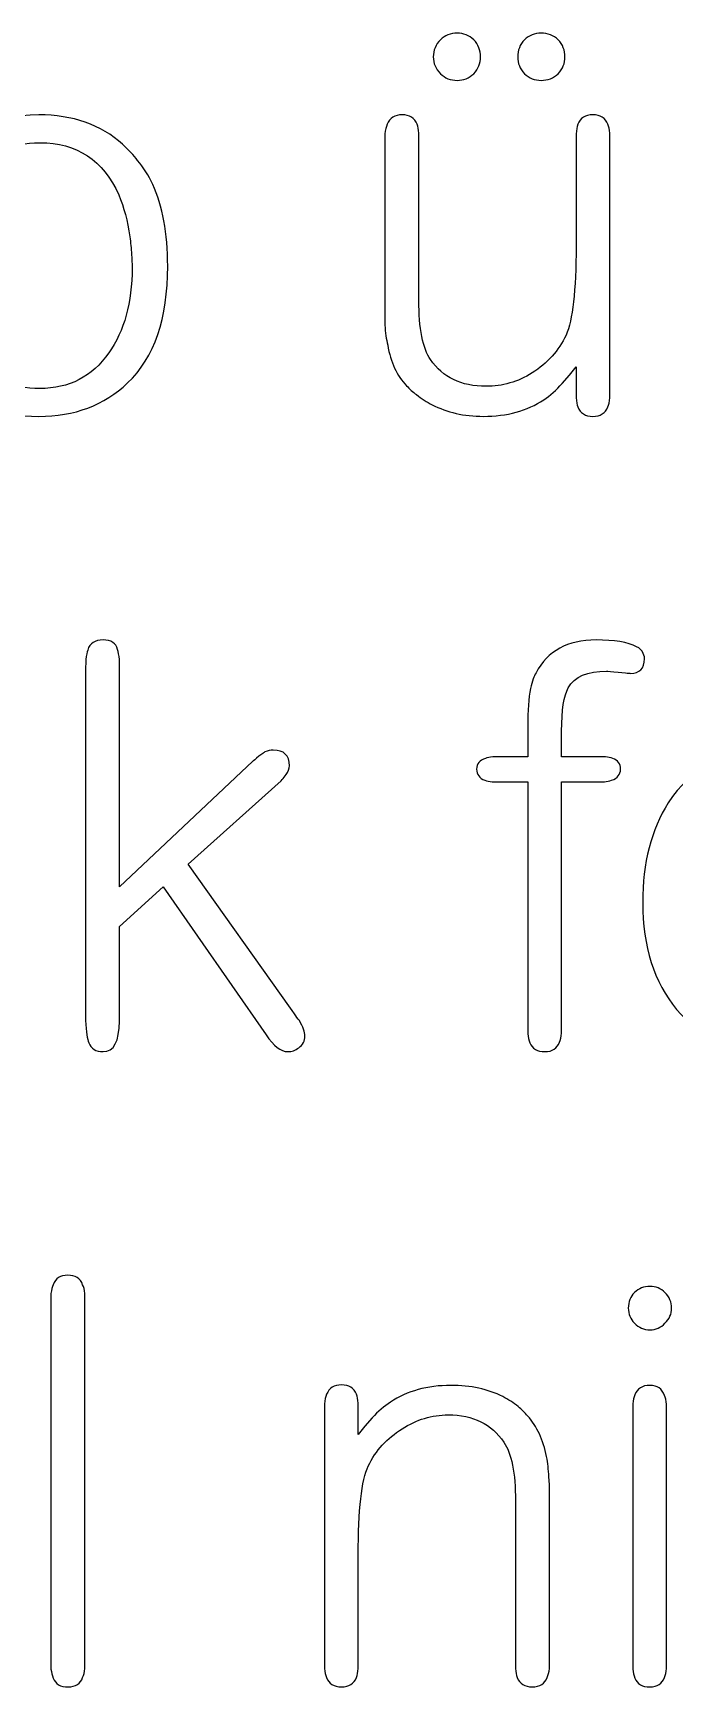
# Model space of a CAD drawing. Header units: centimetres. Extents: x -18.6 to 18.8, y -13 to 11.8.
# Drawn here: x -11.782 to -11.264, y 6.193 to 7.528 of the extents above; entities that cross this region are included whole.
import ezdxf

# ---------------------------------------------------------------- set-up
doc = ezdxf.new("R2010")
doc.units = ezdxf.units.CM
doc.header["$MEASUREMENT"] = 0
doc.layers.add('Layer 1', color=7, linetype='Continuous')

msp = doc.modelspace()

# ---------------------------------------------------------------- linework, layer by layer
at = {"layer": 'Layer 1', "color": 250}
for points, knots in [([(-11.421, 7.50838), (-11.421, 7.50329), (-11.42279, 7.4988), (-11.42638, 7.49491), (-11.43027, 7.49132), (-11.43476, 7.48953), (-11.43985, 7.48953), (-11.44524, 7.48953), (-11.44972, 7.49132), (-11.45331, 7.49491), (-11.45721, 7.4988), (-11.45915, 7.50329), (-11.45915, 7.50838), (-11.45915, 7.51376), (-11.45721, 7.5184), (-11.45331, 7.52229), (-11.44972, 7.52588), (-11.44524, 7.52768), (-11.43985, 7.52768), (-11.43476, 7.52768), (-11.43027, 7.52588), (-11.42638, 7.52229), (-11.42279, 7.5184), (-11.421, 7.51376), (-11.421, 7.50838)], [0, 0, 0, 0, 0.125, 0.125, 0.125, 0.25, 0.25, 0.25, 0.375, 0.375, 0.375, 0.5, 0.5, 0.5, 0.625, 0.625, 0.625, 0.75, 0.75, 0.75, 0.875, 0.875, 0.875, 1, 1, 1, 1]), ([(-11.35277, 7.50838), (-11.35277, 7.50329), (-11.35457, 7.4988), (-11.35816, 7.49491), (-11.36205, 7.49132), (-11.36668, 7.48953), (-11.37207, 7.48953), (-11.37716, 7.48953), (-11.38165, 7.49132), (-11.38554, 7.49491), (-11.38913, 7.4988), (-11.39092, 7.50329), (-11.39092, 7.50838), (-11.39092, 7.51376), (-11.38913, 7.5184), (-11.38554, 7.52229), (-11.38165, 7.52588), (-11.37716, 7.52768), (-11.37207, 7.52768), (-11.36668, 7.52768), (-11.36205, 7.52588), (-11.35816, 7.52229), (-11.35457, 7.5184), (-11.35277, 7.51376), (-11.35277, 7.50838)], [0, 0, 0, 0, 0.125, 0.125, 0.125, 0.25, 0.25, 0.25, 0.375, 0.375, 0.375, 0.5, 0.5, 0.5, 0.625, 0.625, 0.625, 0.75, 0.75, 0.75, 0.875, 0.875, 0.875, 1, 1, 1, 1]), ([(-11.67371, 7.33961), (-11.67371, 7.29741), (-11.68448, 7.26599), (-11.70603, 7.24535), (-11.72488, 7.22739), (-11.74882, 7.21841), (-11.77784, 7.21841), (-11.81016, 7.21841), (-11.83575, 7.22978), (-11.8546, 7.25253), (-11.87285, 7.27437), (-11.88198, 7.3031), (-11.88198, 7.33871), (-11.88198, 7.37073), (-11.8751, 7.39751), (-11.86133, 7.41905), (-11.84338, 7.44748), (-11.81555, 7.4617), (-11.77784, 7.4617), (-11.75031, 7.4617), (-11.72772, 7.45377), (-11.71007, 7.43791), (-11.70528, 7.43342), (-11.70124, 7.42908), (-11.69795, 7.42489), (-11.69316, 7.4192), (-11.68912, 7.41277), (-11.68583, 7.40559), (-11.67775, 7.38823), (-11.67371, 7.36624), (-11.67371, 7.33961)], [0, 0, 0, 0, 0.1, 0.1, 0.1, 0.2, 0.2, 0.2, 0.3, 0.3, 0.3, 0.4, 0.4, 0.4, 0.5, 0.5, 0.5, 0.6, 0.6, 0.6, 0.7, 0.7, 0.7, 0.8, 0.8, 0.8, 0.9, 0.9, 0.9, 1, 1, 1, 1]), ([(-11.4982, 7.44643), (-11.4979, 7.44943), (-11.4973, 7.45197), (-11.49641, 7.45407), (-11.49431, 7.45915), (-11.49027, 7.4617), (-11.48429, 7.4617), (-11.4783, 7.4617), (-11.47426, 7.45915), (-11.47217, 7.45407), (-11.47157, 7.45227), (-11.47112, 7.44988), (-11.47082, 7.44688), (-11.47082, 7.44688), (-11.47082, 7.31223), (-11.47082, 7.31223), (-11.47082, 7.28918), (-11.46768, 7.27317), (-11.46139, 7.2642), (-11.45152, 7.24983), (-11.43656, 7.24265), (-11.41651, 7.24265), (-11.40334, 7.24265), (-11.39092, 7.24624), (-11.37925, 7.25342), (-11.36698, 7.2612), (-11.35786, 7.27138), (-11.35187, 7.28395), (-11.34649, 7.29592), (-11.34379, 7.31986), (-11.34379, 7.35576), (-11.34379, 7.35576), (-11.34379, 7.44643), (-11.34379, 7.44643), (-11.34349, 7.44943), (-11.34305, 7.45197), (-11.34245, 7.45407), (-11.34035, 7.45915), (-11.33631, 7.4617), (-11.33033, 7.4617), (-11.32404, 7.4617), (-11.32, 7.45915), (-11.31821, 7.45407), (-11.31731, 7.45227), (-11.31671, 7.44988), (-11.31641, 7.44688), (-11.31641, 7.44688), (-11.31641, 7.23323), (-11.31641, 7.23323), (-11.31671, 7.23023), (-11.31731, 7.22784), (-11.31821, 7.22604), (-11.32, 7.22096), (-11.32404, 7.21841), (-11.33033, 7.21841), (-11.33631, 7.21841), (-11.34035, 7.22096), (-11.34245, 7.22604), (-11.34305, 7.22784), (-11.34349, 7.23023), (-11.34379, 7.23323), (-11.34379, 7.23323), (-11.34379, 7.25836), (-11.34379, 7.25836), (-11.34379, 7.25836), (-11.34918, 7.25163), (-11.34918, 7.25163), (-11.34918, 7.25163), (-11.35501, 7.2449), (-11.35501, 7.2449), (-11.3598, 7.23951), (-11.36474, 7.23517), (-11.36983, 7.23188), (-11.38329, 7.2229), (-11.3996, 7.21841), (-11.41875, 7.21841), (-11.43431, 7.21841), (-11.44808, 7.22156), (-11.46005, 7.22784), (-11.46454, 7.22993), (-11.46873, 7.23263), (-11.47262, 7.23592), (-11.47561, 7.23801), (-11.4783, 7.24041), (-11.4807, 7.2431), (-11.48848, 7.25118), (-11.49356, 7.2621), (-11.49596, 7.27587), (-11.49715, 7.28066), (-11.4979, 7.28604), (-11.4982, 7.29203), (-11.4982, 7.29203), (-11.4982, 7.44643), (-11.4982, 7.44643)], [0, 0, 0, 0, 0.0322581, 0.0322581, 0.0322581, 0.0645161, 0.0645161, 0.0645161, 0.0967742, 0.0967742, 0.0967742, 0.1290323, 0.1290323, 0.1290323, 0.1612903, 0.1612903, 0.1612903, 0.1935484, 0.1935484, 0.1935484, 0.2258065, 0.2258065, 0.2258065, 0.2580645, 0.2580645, 0.2580645, 0.2903226, 0.2903226, 0.2903226, 0.3225806, 0.3225806, 0.3225806, 0.3548387, 0.3548387, 0.3548387, 0.3870968, 0.3870968, 0.3870968, 0.4193548, 0.4193548, 0.4193548, 0.4516129, 0.4516129, 0.4516129, 0.483871, 0.483871, 0.483871, 0.516129, 0.516129, 0.516129, 0.5483871, 0.5483871, 0.5483871, 0.5806452, 0.5806452, 0.5806452, 0.6129032, 0.6129032, 0.6129032, 0.6451613, 0.6451613, 0.6451613, 0.6774194, 0.6774194, 0.6774194, 0.7096774, 0.7096774, 0.7096774, 0.7419355, 0.7419355, 0.7419355, 0.7741935, 0.7741935, 0.7741935, 0.8064516, 0.8064516, 0.8064516, 0.8387097, 0.8387097, 0.8387097, 0.8709677, 0.8709677, 0.8709677, 0.9032258, 0.9032258, 0.9032258, 0.9354839, 0.9354839, 0.9354839, 0.9677419, 0.9677419, 0.9677419, 1, 1, 1, 1]), ([(-11.70244, 7.33826), (-11.70244, 7.34185), (-11.70259, 7.34544), (-11.70289, 7.34903), (-11.70318, 7.35382), (-11.70363, 7.35861), (-11.70423, 7.3634), (-11.70603, 7.37596), (-11.70902, 7.38719), (-11.71321, 7.39706), (-11.72578, 7.42519), (-11.74702, 7.43925), (-11.77695, 7.43925), (-11.79999, 7.43925), (-11.81839, 7.43072), (-11.83216, 7.41367), (-11.84622, 7.39601), (-11.85325, 7.37177), (-11.85325, 7.34095), (-11.85325, 7.30983), (-11.84607, 7.28514), (-11.83171, 7.26689), (-11.81764, 7.24953), (-11.79939, 7.24086), (-11.77695, 7.24086), (-11.75331, 7.24086), (-11.73475, 7.25043), (-11.72129, 7.26958), (-11.70872, 7.28724), (-11.70244, 7.31013), (-11.70244, 7.33826)], [0, 0, 0, 0, 0.1, 0.1, 0.1, 0.2, 0.2, 0.2, 0.3, 0.3, 0.3, 0.4, 0.4, 0.4, 0.5, 0.5, 0.5, 0.6, 0.6, 0.6, 0.7, 0.7, 0.7, 0.8, 0.8, 0.8, 0.9, 0.9, 0.9, 1, 1, 1, 1]), ([(-11.71276, 6.80681), (-11.71276, 6.80681), (-11.71276, 6.7305), (-11.71276, 6.7305), (-11.71276, 6.71404), (-11.7171, 6.70581), (-11.72578, 6.70581), (-11.73176, 6.70581), (-11.73565, 6.70821), (-11.73745, 6.713), (-11.73864, 6.71569), (-11.73954, 6.72167), (-11.74014, 6.73095), (-11.74014, 6.73095), (-11.74014, 7.00879), (-11.74014, 7.00879), (-11.74014, 7.01957), (-11.73954, 7.0266), (-11.73834, 7.02989), (-11.73655, 7.03528), (-11.73236, 7.03797), (-11.72578, 7.03797), (-11.71949, 7.03797), (-11.7156, 7.03543), (-11.71411, 7.03034), (-11.71351, 7.02824), (-11.71306, 7.02555), (-11.71276, 7.02226), (-11.71276, 7.02226), (-11.71276, 6.83868), (-11.71276, 6.83868), (-11.71276, 6.83868), (-11.60503, 6.94012), (-11.60503, 6.94012), (-11.60443, 6.94042), (-11.60279, 6.94176), (-11.6001, 6.94416), (-11.6001, 6.94416), (-11.59695, 6.9464), (-11.59695, 6.9464), (-11.59606, 6.947), (-11.59546, 6.94745), (-11.59516, 6.94775), (-11.59276, 6.94865), (-11.59052, 6.9491), (-11.58843, 6.9491), (-11.57975, 6.9491), (-11.57541, 6.94491), (-11.57541, 6.93653), (-11.57541, 6.93413), (-11.57631, 6.93174), (-11.5781, 6.92935), (-11.5781, 6.92935), (-11.58035, 6.9262), (-11.58035, 6.9262), (-11.58035, 6.9262), (-11.58124, 6.92531), (-11.58124, 6.92531), (-11.58124, 6.92531), (-11.58214, 6.92441), (-11.58214, 6.92441), (-11.58214, 6.92441), (-11.6571, 6.85708), (-11.6571, 6.85708), (-11.6571, 6.85708), (-11.57451, 6.74082), (-11.57451, 6.74082), (-11.57451, 6.74082), (-11.57316, 6.73903), (-11.57316, 6.73903), (-11.57316, 6.73903), (-11.57137, 6.73634), (-11.57137, 6.73634), (-11.56987, 6.73424), (-11.56853, 6.73245), (-11.56733, 6.73095), (-11.56434, 6.72586), (-11.56284, 6.72167), (-11.56284, 6.71838), (-11.56284, 6.71449), (-11.56449, 6.71135), (-11.56778, 6.70896), (-11.57047, 6.70686), (-11.57346, 6.70581), (-11.57676, 6.70581), (-11.58214, 6.70581), (-11.58798, 6.7103), (-11.59426, 6.71928), (-11.59426, 6.71928), (-11.6773, 6.83868), (-11.6773, 6.83868), (-11.6773, 6.83868), (-11.71276, 6.80681), (-11.71276, 6.80681)], [0, 0, 0, 0, 0.0322581, 0.0322581, 0.0322581, 0.0645161, 0.0645161, 0.0645161, 0.0967742, 0.0967742, 0.0967742, 0.1290323, 0.1290323, 0.1290323, 0.1612903, 0.1612903, 0.1612903, 0.1935484, 0.1935484, 0.1935484, 0.2258065, 0.2258065, 0.2258065, 0.2580645, 0.2580645, 0.2580645, 0.2903226, 0.2903226, 0.2903226, 0.3225806, 0.3225806, 0.3225806, 0.3548387, 0.3548387, 0.3548387, 0.3870968, 0.3870968, 0.3870968, 0.4193548, 0.4193548, 0.4193548, 0.4516129, 0.4516129, 0.4516129, 0.483871, 0.483871, 0.483871, 0.516129, 0.516129, 0.516129, 0.5483871, 0.5483871, 0.5483871, 0.5806452, 0.5806452, 0.5806452, 0.6129032, 0.6129032, 0.6129032, 0.6451613, 0.6451613, 0.6451613, 0.6774194, 0.6774194, 0.6774194, 0.7096774, 0.7096774, 0.7096774, 0.7419355, 0.7419355, 0.7419355, 0.7741935, 0.7741935, 0.7741935, 0.8064516, 0.8064516, 0.8064516, 0.8387097, 0.8387097, 0.8387097, 0.8709677, 0.8709677, 0.8709677, 0.9032258, 0.9032258, 0.9032258, 0.9354839, 0.9354839, 0.9354839, 0.9677419, 0.9677419, 0.9677419, 1, 1, 1, 1]), ([(-11.38284, 6.9684), (-11.38284, 6.98096), (-11.38209, 6.99114), (-11.3806, 6.99892), (-11.38, 7.00161), (-11.37925, 7.00416), (-11.37835, 7.00655), (-11.37776, 7.00835), (-11.37701, 7.00999), (-11.37611, 7.01149), (-11.36683, 7.02914), (-11.35067, 7.03797), (-11.32763, 7.03797), (-11.31297, 7.03797), (-11.30205, 7.03617), (-11.29487, 7.03258), (-11.29247, 7.03139), (-11.29068, 7.02959), (-11.28948, 7.0272), (-11.28948, 7.0272), (-11.28858, 7.0245), (-11.28858, 7.0245), (-11.28858, 7.0245), (-11.28858, 7.02271), (-11.28858, 7.02271), (-11.28858, 7.01493), (-11.29232, 7.01104), (-11.2998, 7.01104), (-11.3004, 7.01104), (-11.30175, 7.01119), (-11.30384, 7.01149), (-11.30384, 7.01149), (-11.30968, 7.01194), (-11.30968, 7.01194), (-11.31507, 7.01253), (-11.31821, 7.01283), (-11.3191, 7.01283), (-11.33467, 7.01283), (-11.34499, 7.00835), (-11.35008, 6.99937), (-11.35367, 6.99308), (-11.35546, 6.98141), (-11.35546, 6.96436), (-11.35546, 6.96436), (-11.35546, 6.94371), (-11.35546, 6.94371), (-11.35546, 6.94371), (-11.32, 6.94371), (-11.32, 6.94371), (-11.31791, 6.94341), (-11.31596, 6.94296), (-11.31417, 6.94236), (-11.30998, 6.94087), (-11.30788, 6.93802), (-11.30788, 6.93383), (-11.30788, 6.92935), (-11.31028, 6.92635), (-11.31507, 6.92486), (-11.31686, 6.92426), (-11.31881, 6.92381), (-11.3209, 6.92351), (-11.3209, 6.92351), (-11.35546, 6.92351), (-11.35546, 6.92351), (-11.35546, 6.92351), (-11.35546, 6.72063), (-11.35546, 6.72063), (-11.35576, 6.71763), (-11.35636, 6.71524), (-11.35726, 6.71344), (-11.35905, 6.70836), (-11.36294, 6.70581), (-11.36893, 6.70581), (-11.37521, 6.70581), (-11.37925, 6.70821), (-11.38105, 6.713), (-11.38195, 6.71509), (-11.38254, 6.71748), (-11.38284, 6.72018), (-11.38284, 6.72018), (-11.38284, 6.92351), (-11.38284, 6.92351), (-11.38284, 6.92351), (-11.41157, 6.92351), (-11.41157, 6.92351), (-11.41396, 6.92381), (-11.41591, 6.92426), (-11.41741, 6.92486), (-11.42189, 6.92635), (-11.42414, 6.92935), (-11.42414, 6.93383), (-11.42414, 6.93802), (-11.42174, 6.94087), (-11.41696, 6.94236), (-11.41546, 6.94296), (-11.41351, 6.94341), (-11.41112, 6.94371), (-11.41112, 6.94371), (-11.38284, 6.94371), (-11.38284, 6.94371), (-11.38284, 6.94371), (-11.38284, 6.9684), (-11.38284, 6.9684)], [0, 0, 0, 0, 0.0294118, 0.0294118, 0.0294118, 0.0588235, 0.0588235, 0.0588235, 0.0882353, 0.0882353, 0.0882353, 0.1176471, 0.1176471, 0.1176471, 0.1470588, 0.1470588, 0.1470588, 0.1764706, 0.1764706, 0.1764706, 0.2058824, 0.2058824, 0.2058824, 0.2352941, 0.2352941, 0.2352941, 0.2647059, 0.2647059, 0.2647059, 0.2941176, 0.2941176, 0.2941176, 0.3235294, 0.3235294, 0.3235294, 0.3529412, 0.3529412, 0.3529412, 0.3823529, 0.3823529, 0.3823529, 0.4117647, 0.4117647, 0.4117647, 0.4411765, 0.4411765, 0.4411765, 0.4705882, 0.4705882, 0.4705882, 0.5, 0.5, 0.5, 0.5294118, 0.5294118, 0.5294118, 0.5588235, 0.5588235, 0.5588235, 0.5882353, 0.5882353, 0.5882353, 0.6176471, 0.6176471, 0.6176471, 0.6470588, 0.6470588, 0.6470588, 0.6764706, 0.6764706, 0.6764706, 0.7058824, 0.7058824, 0.7058824, 0.7352941, 0.7352941, 0.7352941, 0.7647059, 0.7647059, 0.7647059, 0.7941176, 0.7941176, 0.7941176, 0.8235294, 0.8235294, 0.8235294, 0.8529412, 0.8529412, 0.8529412, 0.8823529, 0.8823529, 0.8823529, 0.9117647, 0.9117647, 0.9117647, 0.9411765, 0.9411765, 0.9411765, 0.9705882, 0.9705882, 0.9705882, 1, 1, 1, 1]), ([(-11.08166, 6.82701), (-11.08166, 6.78481), (-11.09243, 6.75339), (-11.11398, 6.73275), (-11.13283, 6.71479), (-11.15677, 6.70581), (-11.18579, 6.70581), (-11.21811, 6.70581), (-11.2437, 6.71718), (-11.26255, 6.73993), (-11.2808, 6.76177), (-11.28993, 6.7905), (-11.28993, 6.82611), (-11.28993, 6.85813), (-11.28305, 6.88491), (-11.26928, 6.90645), (-11.25133, 6.93488), (-11.2235, 6.9491), (-11.18579, 6.9491), (-11.15826, 6.9491), (-11.13567, 6.94117), (-11.11802, 6.92531), (-11.11323, 6.92082), (-11.10919, 6.91648), (-11.1059, 6.91229), (-11.10111, 6.9066), (-11.09707, 6.90017), (-11.09378, 6.89299), (-11.0857, 6.87563), (-11.08166, 6.85364), (-11.08166, 6.82701)], [0, 0, 0, 0, 0.1, 0.1, 0.1, 0.2, 0.2, 0.2, 0.3, 0.3, 0.3, 0.4, 0.4, 0.4, 0.5, 0.5, 0.5, 0.6, 0.6, 0.6, 0.7, 0.7, 0.7, 0.8, 0.8, 0.8, 0.9, 0.9, 0.9, 1, 1, 1, 1]), ([(-11.74059, 6.20803), (-11.74089, 6.20503), (-11.74149, 6.20264), (-11.74239, 6.20084), (-11.74418, 6.19576), (-11.74807, 6.19321), (-11.75406, 6.19321), (-11.76034, 6.19321), (-11.76438, 6.19561), (-11.76617, 6.2004), (-11.76707, 6.20249), (-11.76767, 6.20488), (-11.76797, 6.20758), (-11.76797, 6.20758), (-11.76797, 6.51056), (-11.76797, 6.51056), (-11.76767, 6.51355), (-11.76707, 6.51594), (-11.76617, 6.51774), (-11.76438, 6.52283), (-11.76049, 6.52537), (-11.7545, 6.52537), (-11.74822, 6.52537), (-11.74418, 6.52283), (-11.74239, 6.51774), (-11.74149, 6.51594), (-11.74089, 6.51355), (-11.74059, 6.51056), (-11.74059, 6.51056), (-11.74059, 6.20803), (-11.74059, 6.20803)], [0, 0, 0, 0, 0.1, 0.1, 0.1, 0.2, 0.2, 0.2, 0.3, 0.3, 0.3, 0.4, 0.4, 0.4, 0.5, 0.5, 0.5, 0.6, 0.6, 0.6, 0.7, 0.7, 0.7, 0.8, 0.8, 0.8, 0.9, 0.9, 0.9, 1, 1, 1, 1]), ([(-11.26659, 6.49889), (-11.26659, 6.4941), (-11.26839, 6.49006), (-11.27198, 6.48677), (-11.27527, 6.48318), (-11.27931, 6.48138), (-11.2841, 6.48138), (-11.28888, 6.48138), (-11.29307, 6.48318), (-11.29666, 6.48677), (-11.29996, 6.49006), (-11.3016, 6.4941), (-11.3016, 6.49889), (-11.3016, 6.50397), (-11.29996, 6.50816), (-11.29666, 6.51146), (-11.29307, 6.51475), (-11.28888, 6.51639), (-11.2841, 6.51639), (-11.27931, 6.51639), (-11.27527, 6.51475), (-11.27198, 6.51146), (-11.26839, 6.50786), (-11.26659, 6.50368), (-11.26659, 6.49889)], [0, 0, 0, 0, 0.125, 0.125, 0.125, 0.25, 0.25, 0.25, 0.375, 0.375, 0.375, 0.5, 0.5, 0.5, 0.625, 0.625, 0.625, 0.75, 0.75, 0.75, 0.875, 0.875, 0.875, 1, 1, 1, 1]), ([(-11.36534, 6.20803), (-11.36564, 6.20503), (-11.36624, 6.20264), (-11.36713, 6.20084), (-11.36893, 6.19576), (-11.37297, 6.19321), (-11.37925, 6.19321), (-11.38524, 6.19321), (-11.38928, 6.19576), (-11.39137, 6.20084), (-11.39197, 6.20264), (-11.39242, 6.20503), (-11.39272, 6.20803), (-11.39272, 6.20803), (-11.39272, 6.34313), (-11.39272, 6.34313), (-11.39272, 6.36588), (-11.39586, 6.38173), (-11.40214, 6.39071), (-11.41202, 6.40537), (-11.42698, 6.41271), (-11.44703, 6.41271), (-11.4602, 6.41271), (-11.47262, 6.40897), (-11.48429, 6.40148), (-11.49656, 6.394), (-11.50568, 6.38398), (-11.51167, 6.37141), (-11.51705, 6.36004), (-11.51975, 6.3361), (-11.51975, 6.29959), (-11.51975, 6.29959), (-11.51975, 6.20803), (-11.51975, 6.20803), (-11.52005, 6.20503), (-11.52049, 6.20264), (-11.52109, 6.20084), (-11.52319, 6.19576), (-11.52723, 6.19321), (-11.53321, 6.19321), (-11.5395, 6.19321), (-11.54354, 6.19576), (-11.54533, 6.20084), (-11.54623, 6.20264), (-11.54683, 6.20503), (-11.54713, 6.20803), (-11.54713, 6.20803), (-11.54713, 6.42168), (-11.54713, 6.42168), (-11.54683, 6.42468), (-11.54623, 6.42722), (-11.54533, 6.42931), (-11.54324, 6.4344), (-11.5392, 6.43694), (-11.53321, 6.43694), (-11.52723, 6.43694), (-11.52319, 6.4344), (-11.52109, 6.42931), (-11.52049, 6.42752), (-11.52005, 6.42512), (-11.51975, 6.42213), (-11.51975, 6.42213), (-11.51975, 6.397), (-11.51975, 6.397), (-11.51975, 6.397), (-11.51436, 6.40373), (-11.51436, 6.40373), (-11.51436, 6.40373), (-11.50852, 6.41046), (-11.50852, 6.41046), (-11.50374, 6.41555), (-11.4988, 6.41974), (-11.49371, 6.42303), (-11.48025, 6.43201), (-11.46394, 6.4365), (-11.44479, 6.4365), (-11.42893, 6.4365), (-11.41501, 6.4335), (-11.40304, 6.42752), (-11.39855, 6.42512), (-11.39436, 6.42243), (-11.39047, 6.41944), (-11.38778, 6.41705), (-11.38524, 6.4145), (-11.38284, 6.41181), (-11.37536, 6.40343), (-11.37028, 6.39251), (-11.36758, 6.37904), (-11.36668, 6.37395), (-11.36609, 6.36857), (-11.36579, 6.36288), (-11.36579, 6.36288), (-11.36534, 6.35615), (-11.36534, 6.35615), (-11.36534, 6.35615), (-11.36534, 6.20803), (-11.36534, 6.20803)], [0, 0, 0, 0, 0.03125, 0.03125, 0.03125, 0.0625, 0.0625, 0.0625, 0.09375, 0.09375, 0.09375, 0.125, 0.125, 0.125, 0.15625, 0.15625, 0.15625, 0.1875, 0.1875, 0.1875, 0.21875, 0.21875, 0.21875, 0.25, 0.25, 0.25, 0.28125, 0.28125, 0.28125, 0.3125, 0.3125, 0.3125, 0.34375, 0.34375, 0.34375, 0.375, 0.375, 0.375, 0.40625, 0.40625, 0.40625, 0.4375, 0.4375, 0.4375, 0.46875, 0.46875, 0.46875, 0.5, 0.5, 0.5, 0.53125, 0.53125, 0.53125, 0.5625, 0.5625, 0.5625, 0.59375, 0.59375, 0.59375, 0.625, 0.625, 0.625, 0.65625, 0.65625, 0.65625, 0.6875, 0.6875, 0.6875, 0.71875, 0.71875, 0.71875, 0.75, 0.75, 0.75, 0.78125, 0.78125, 0.78125, 0.8125, 0.8125, 0.8125, 0.84375, 0.84375, 0.84375, 0.875, 0.875, 0.875, 0.90625, 0.90625, 0.90625, 0.9375, 0.9375, 0.9375, 0.96875, 0.96875, 0.96875, 1, 1, 1, 1]), ([(-11.27063, 6.20803), (-11.27093, 6.20503), (-11.27153, 6.20264), (-11.27243, 6.20084), (-11.27422, 6.19576), (-11.27811, 6.19321), (-11.2841, 6.19321), (-11.29038, 6.19321), (-11.29442, 6.19561), (-11.29621, 6.2004), (-11.29711, 6.20249), (-11.29771, 6.20488), (-11.29801, 6.20758), (-11.29801, 6.20758), (-11.29801, 6.42168), (-11.29801, 6.42168), (-11.29771, 6.42468), (-11.29711, 6.42707), (-11.29621, 6.42887), (-11.29442, 6.43395), (-11.29038, 6.4365), (-11.2841, 6.4365), (-11.27811, 6.4365), (-11.27422, 6.4338), (-11.27243, 6.42842), (-11.27153, 6.42662), (-11.27093, 6.42423), (-11.27063, 6.42123), (-11.27063, 6.42123), (-11.27063, 6.20803), (-11.27063, 6.20803)], [0, 0, 0, 0, 0.1, 0.1, 0.1, 0.2, 0.2, 0.2, 0.3, 0.3, 0.3, 0.4, 0.4, 0.4, 0.5, 0.5, 0.5, 0.6, 0.6, 0.6, 0.7, 0.7, 0.7, 0.8, 0.8, 0.8, 0.9, 0.9, 0.9, 1, 1, 1, 1])]:
    msp.add_open_spline(points, degree=3, knots=knots, dxfattribs=at)

doc.saveas('drawing.dxf')
